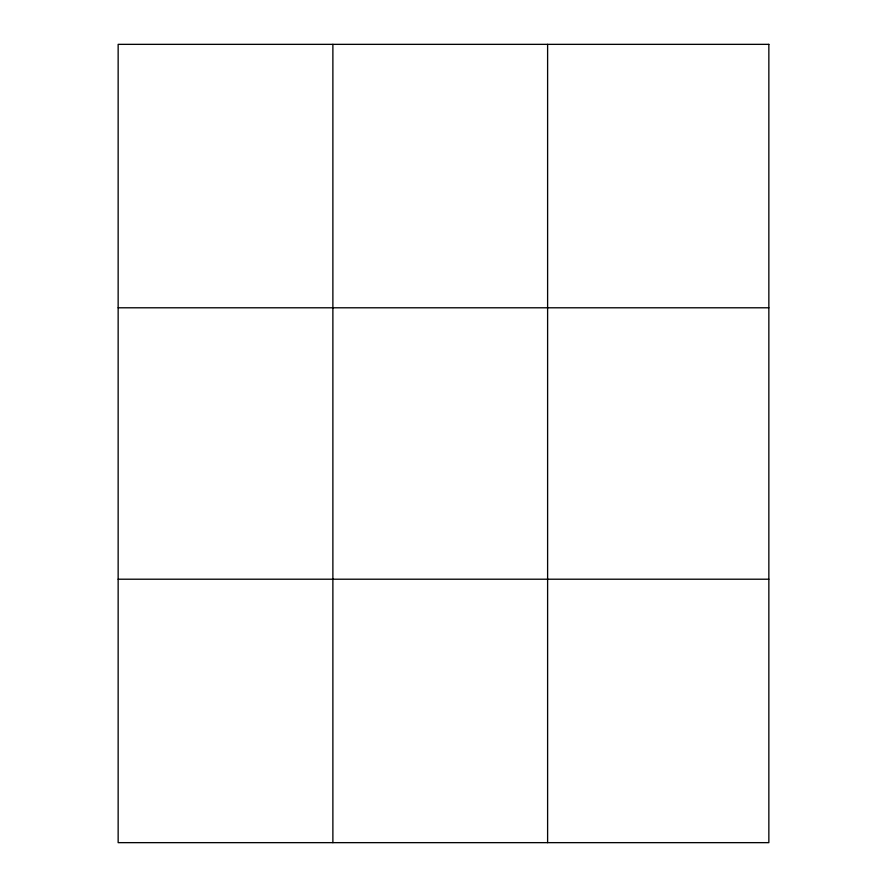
<?xml version="1.0" encoding="UTF-8"?>
<svg xmlns="http://www.w3.org/2000/svg" width="887" height="887" viewBox="0 0 887 887"><rect width="100%" height="100%" fill="white"/><g stroke="black" fill="none" stroke-linecap="round" stroke-linejoin="round"><path stroke-width="1.33" d="M332.88 44.35L332.88 842.65M547.612 44.35L547.612 842.65M118.148 307.789L768.852 307.789M118.148 579.211L768.852 579.211M768.852 44.35L768.852 842.65L118.148 842.65L118.148 44.35L768.852 44.35"/></g></svg>
